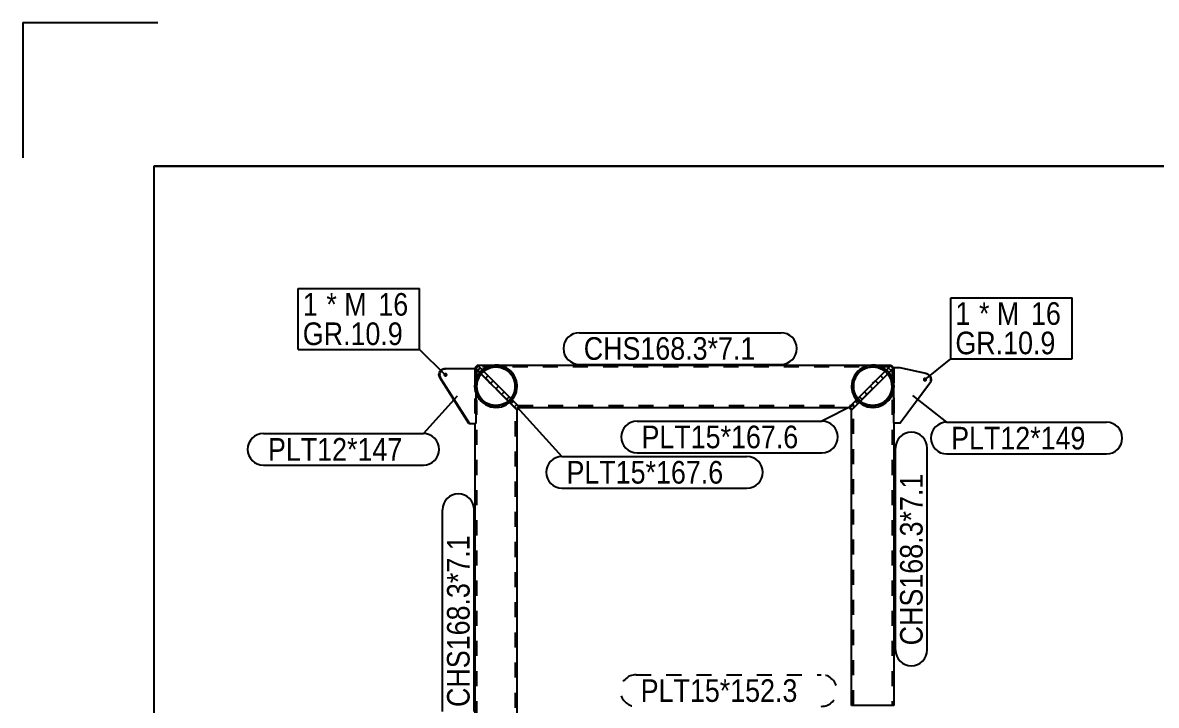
# Model space of a CAD drawing. Header units: millimetres. Extents: x 150000 to 150841, y 150000 to 150594.
# Drawn here: x 150000.5 to 150151, y 150503.1 to 150593.6 of the extents above; entities that cross this region are included whole.
import ezdxf

# ---------------------------------------------------------------- set-up
doc = ezdxf.new("R2010")
doc.units = ezdxf.units.MM
doc.linetypes.add('XKITLINE00', pattern=[0])
doc.linetypes.add('XKITLINE02', pattern=[4, 2, -2])
doc.styles.add('A', font='arial.ttf')
doc.styles.add('ARIAL', font='arial.ttf')

msp = doc.modelspace()

# ---------------------------------------------------------------- linework, layer by layer
at = {"color": 7, "linetype": 'XKITLINE00'}
for p, q in [((150000.5, 150593.64), (150000.5, 150575.71)), ((150000.5, 150593.64), (150018.45, 150593.64)), ((150822.96, 150574.58), (150017.92, 150574.58)), ((150017.92, 150574.58), (150017.92, 150019.64)), ((150017.94, 150019.67), (150017.94, 150574.61)), ((150017.94, 150574.61), (150822.94, 150574.61)), ((150037.08, 150558.37), (150053.18, 150558.37)), ((150037.08, 150550.27), (150037.08, 150558.37)), ((150053.18, 150550.27), (150053.18, 150558.37)), ((150123.7, 150557.15), (150139.8, 150557.15)), ((150123.7, 150549.05), (150123.7, 150557.15)), ((150139.8, 150549.05), (150139.8, 150557.15)), ((150074.37, 150552.51), (150101.15, 150552.51)), ((150037.08, 150550.27), (150053.18, 150550.27)), ((150056.58, 150546.92), (150053.18, 150550.27)), ((150074.37, 150548.31), (150101.15, 150548.31)), ((150120.27, 150546.29), (150123.7, 150549.05)), ((150123.7, 150549.05), (150139.8, 150549.05)), ((150058.19, 150544.11), (150053.68, 150539.13)), ((150118.59, 150544.19), (150123.13, 150540.62)), ((150066.09, 150542.68), (150072.08, 150536.09)), ((150110.84, 150542.92), (150106.59, 150540.78)), ((150082.04, 150540.78), (150106.59, 150540.78)), ((150123.13, 150540.62), (150144.35, 150540.62)), ((150032.46, 150539.13), (150053.68, 150539.13)), ((150116.35, 150510.43), (150116.35, 150537.21)), ((150120.55, 150510.43), (150120.55, 150537.21)), ((150072.08, 150536.09), (150096.63, 150536.09)), ((150082.04, 150536.58), (150106.59, 150536.58)), ((150123.13, 150536.42), (150144.35, 150536.42)), ((150032.46, 150534.93), (150053.68, 150534.93)), ((150072.08, 150531.89), (150096.63, 150531.89)), ((150056.22, 150502.25), (150056.22, 150529.02)), ((150060.42, 150502.25), (150060.42, 150529.02))]:
    msp.add_line(p, q, dxfattribs=at)
at = {"color": 2, "linetype": 'XKITLINE00'}
for p, q in [((150056.36, 150547.71), (150056.51, 150547.72)), ((150056.6, 150547.72), (150056.45, 150547.71)), ((150056.51, 150547.72), (150060.54, 150547.78)), ((150056.51, 150547.72), (150056.6, 150547.72)), ((150060.63, 150547.78), (150056.6, 150547.72)), ((150060.87, 150548.21), (150060.52, 150547.85)), ((150060.52, 150547.85), (150060.52, 150547.78)), ((150060.52, 150547.85), (150060.55, 150547.82)), ((150060.54, 150547.78), (150060.63, 150547.78)), ((150060.55, 150547.82), (150060.59, 150547.78)), ((150060.63, 150547.78), (150060.96, 150548.11)), ((150060.63, 150547.78), (150060.63, 150546.17)), ((150060.63, 150547.74), (150060.72, 150547.65)), ((150060.87, 150548.21), (150115.77, 150548.21)), ((150060.87, 150548.21), (150061.54, 150547.54)), ((150060.87, 150548.21), (150060.96, 150548.11)), ((150061.24, 150547.83), (150060.89, 150547.48)), ((150060.96, 150548.11), (150061.54, 150547.54)), ((150115.67, 150548.11), (150115.1, 150547.54)), ((150115.67, 150548.11), (150115.1, 150547.54)), ((150115.39, 150547.83), (150115.75, 150547.48)), ((150115.77, 150548.21), (150115.67, 150548.11)), ((150115.67, 150548.11), (150115.77, 150548.21)), ((150115.67, 150548.11), (150116.03, 150547.76)), ((150115.77, 150548.21), (150116.12, 150547.85)), ((150116.01, 150547.75), (150115.86, 150547.59)), ((150116.07, 150547.8), (150116.01, 150547.75)), ((150116.1, 150547.83), (150116.07, 150547.8)), ((150116.1, 150547.85), (150116.1, 150545.58)), ((150116.96, 150547.85), (150116.1, 150547.85)), ((150120.39, 150547.08), (150116.93, 150547.85)), ((150120.42, 150547.08), (150116.96, 150547.85)), ((150055.75, 150546.92), (150055.77, 150547.07)), ((150055.77, 150546.76), (150055.75, 150546.92)), ((150055.77, 150547.07), (150055.81, 150547.22)), ((150055.81, 150546.61), (150055.77, 150546.76)), ((150055.81, 150547.22), (150055.88, 150547.36)), ((150055.89, 150546.48), (150055.81, 150546.61)), ((150055.81, 150546.61), (150055.9, 150546.61)), ((150055.85, 150547.07), (150055.83, 150546.92)), ((150055.83, 150546.92), (150055.85, 150546.76)), ((150055.89, 150547.22), (150055.85, 150547.07)), ((150055.85, 150546.76), (150055.9, 150546.61)), ((150055.88, 150547.36), (150055.97, 150547.48)), ((150055.96, 150547.36), (150055.89, 150547.22)), ((150059.73, 150540.45), (150055.89, 150546.48)), ((150055.89, 150546.48), (150055.97, 150546.48)), ((150055.9, 150546.61), (150055.97, 150546.48)), ((150056.05, 150547.48), (150055.96, 150547.36)), ((150055.97, 150547.48), (150056.09, 150547.58)), ((150055.97, 150546.48), (150059.81, 150540.45)), ((150056.17, 150547.58), (150056.05, 150547.48)), ((150056.09, 150547.58), (150056.22, 150547.66)), ((150056.3, 150547.66), (150056.17, 150547.58)), ((150056.22, 150547.66), (150056.36, 150547.71)), ((150056.45, 150547.71), (150056.3, 150547.66)), ((150056.36, 150547.71), (150056.45, 150547.71)), ((150060.72, 150547.65), (150060.88, 150547.49)), ((150060.89, 150547.48), (150060.88, 150547.49)), ((150060.89, 150547.48), (150061.08, 150547.29)), ((150061.08, 150547.29), (150061.18, 150547.19)), ((150061.35, 150547.02), (150061.59, 150546.78)), ((150061.59, 150547.28), (150061.44, 150547.14)), ((150061.59, 150546.78), (150061.85, 150546.52)), ((150063.67, 150545.4), (150061.7, 150547.37)), ((150061.7, 150547.37), (150065.29, 150543.79)), ((150061.85, 150546.52), (150061.89, 150546.48)), ((150061.89, 150546.48), (150062.22, 150546.15)), ((150061.92, 150546.45), (150062.27, 150546.81)), ((150111.35, 150543.79), (150114.93, 150547.37)), ((150114.93, 150547.37), (150111.35, 150543.79)), ((150114.69, 150546.42), (150114.34, 150546.07)), ((150114.37, 150546.81), (150114.72, 150546.45)), ((150114.97, 150546.7), (150114.69, 150546.42)), ((150115.27, 150547), (150114.97, 150546.7)), ((150115.05, 150547.28), (150115.2, 150547.14)), ((150115.29, 150547.02), (150115.27, 150547)), ((150115.49, 150547.22), (150115.46, 150547.19)), ((150115.73, 150547.46), (150115.49, 150547.22)), ((150115.75, 150547.48), (150115.73, 150547.46)), ((150115.86, 150547.59), (150115.75, 150547.48)), ((150120.53, 150547.04), (150120.39, 150547.08)), ((150120.39, 150547.08), (150120.42, 150547.08)), ((150120.42, 150547.08), (150120.56, 150547.04)), ((150120.53, 150547.04), (150120.56, 150547.04)), ((150120.67, 150546.98), (150120.53, 150547.04)), ((150120.56, 150547.04), (150120.7, 150546.98)), ((150120.79, 150546.89), (150120.67, 150546.98)), ((150120.7, 150546.98), (150120.82, 150546.89)), ((150120.89, 150546.78), (150120.79, 150546.89)), ((150120.82, 150546.89), (150120.92, 150546.78)), ((150120.97, 150546.65), (150120.89, 150546.78)), ((150120.92, 150546.78), (150121, 150546.65)), ((150121.03, 150546.51), (150120.97, 150546.65)), ((150121, 150546.65), (150121.05, 150546.51)), ((150121.05, 150546.36), (150121.03, 150546.51)), ((150121.05, 150546.51), (150121.08, 150546.36)), ((150121.05, 150546.21), (150121.05, 150546.36)), ((150121.08, 150546.36), (150121.08, 150546.21)), ((150062.22, 150546.15), (150062.56, 150545.81)), ((150062.56, 150545.81), (150062.92, 150545.45)), ((150062.59, 150545.78), (150062.95, 150546.13)), ((150062.92, 150545.45), (150063.28, 150545.09)), ((150063.28, 150545.09), (150063.64, 150544.73)), ((150063.32, 150545.05), (150063.67, 150545.4)), ((150063.64, 150544.73), (150064.01, 150544.36)), ((150065.29, 150543.79), (150063.67, 150545.4)), ((150113.28, 150545.01), (150112.92, 150544.65)), ((150112.97, 150545.4), (150113.32, 150545.05)), ((150113.64, 150545.37), (150113.28, 150545.01)), ((150114.01, 150545.74), (150113.64, 150545.37)), ((150113.69, 150546.13), (150114.04, 150545.78)), ((150114.34, 150546.07), (150114.01, 150545.74)), ((150116.1, 150545.22), (150116.1, 150540.52)), ((150116.93, 150540.52), (150120.89, 150545.8)), ((150120.92, 150545.8), (150116.96, 150540.52)), ((150120.89, 150545.8), (150120.97, 150545.92)), ((150120.89, 150545.8), (150120.92, 150545.8)), ((150121, 150545.92), (150120.92, 150545.8)), ((150120.97, 150545.92), (150121.02, 150546.06)), ((150120.97, 150545.92), (150121, 150545.92)), ((150121.05, 150546.06), (150121, 150545.92)), ((150121.02, 150546.06), (150121.05, 150546.21)), ((150121.08, 150546.21), (150121.05, 150546.06)), ((150060.63, 150544.63), (150060.63, 150540.45)), ((150064.01, 150544.36), (150064.34, 150544.03)), ((150064.04, 150544.32), (150064.4, 150544.68)), ((150064.34, 150544.03), (150064.69, 150543.68)), ((150064.69, 150543.68), (150064.93, 150543.43)), ((150064.72, 150543.65), (150065.07, 150544)), ((150065.1, 150543.27), (150065.25, 150543.12)), ((150065.3, 150543.07), (150065.66, 150543.42)), ((150065.46, 150543.62), (150066.38, 150542.69)), ((150065.46, 150543.62), (150066.48, 150542.6)), ((150111.18, 150543.62), (150110.16, 150542.6)), ((150111.18, 150543.62), (150110.26, 150542.69)), ((150110.98, 150543.42), (150111.34, 150543.07)), ((150111.54, 150543.27), (150111.34, 150543.07)), ((150111.56, 150544), (150111.92, 150543.65)), ((150111.89, 150543.62), (150111.7, 150543.43)), ((150112.21, 150543.94), (150111.89, 150543.62)), ((150112.56, 150544.29), (150112.21, 150543.94)), ((150112.24, 150544.68), (150112.59, 150544.32)), ((150112.92, 150544.65), (150112.56, 150544.29)), ((150065.25, 150543.12), (150065.27, 150543.09)), ((150065.27, 150543.09), (150065.48, 150542.88)), ((150065.48, 150542.88), (150065.73, 150542.64)), ((150065.75, 150542.62), (150065.73, 150542.64)), ((150066.1, 150542.97), (150065.75, 150542.62)), ((150065.75, 150542.62), (150065.86, 150542.51)), ((150065.86, 150542.51), (150066.01, 150542.35)), ((150066.03, 150542.34), (150066.01, 150542.35)), ((150066.38, 150542.69), (150066.03, 150542.34)), ((150066.03, 150542.34), (150066.06, 150542.3)), ((150066.06, 150542.3), (150066.12, 150542.24)), ((150066.12, 150542.24), (150066.48, 150542.6)), ((150066.12, 150466.75), (150066.12, 150542.24)), ((150066.48, 150542.6), (150066.38, 150542.69)), ((150066.48, 150542.6), (150110.16, 150542.6)), ((150110.16, 150542.6), (150110.26, 150542.69)), ((150110.16, 150542.6), (150110.52, 150542.24)), ((150110.26, 150542.69), (150110.61, 150542.34)), ((150110.51, 150503.07), (150110.51, 150542.24)), ((150110.55, 150542.28), (150110.52, 150542.24)), ((150110.54, 150542.97), (150110.89, 150542.62)), ((150110.61, 150542.34), (150110.55, 150542.28)), ((150110.72, 150542.45), (150110.61, 150542.34)), ((150110.61, 150542.34), (150110.61, 150542.34)), ((150110.88, 150542.61), (150110.72, 150542.45)), ((150110.89, 150542.62), (150110.88, 150542.61)), ((150111.07, 150542.8), (150110.89, 150542.62)), ((150111.31, 150543.04), (150111.07, 150542.8)), ((150111.34, 150543.07), (150111.31, 150543.04)), ((150059.73, 150540.45), (150060.63, 150540.45)), ((150060.52, 150540.45), (150060.52, 150466.75)), ((150116.96, 150540.52), (150116.1, 150540.52)), ((150116.12, 150540.52), (150116.12, 150503.07)), ((150116.12, 150503.07), (150110.51, 150503.07))]:
    msp.add_line(p, q, dxfattribs=at)
at = {"color": 7, "linetype": 'XKITLINE02'}
for p, q in [((150060.52, 150547.85), (150065.36, 150543.01)), ((150060.52, 150547.78), (150060.52, 150540.45)), ((150060.54, 150547.78), (150060.54, 150540.45)), ((150060.59, 150547.78), (150060.55, 150547.82)), ((150060.55, 150547.82), (150060.63, 150547.74)), ((150060.59, 150547.78), (150060.72, 150547.65)), ((150060.61, 150547.76), (150060.59, 150547.78)), ((150060.96, 150548.11), (150060.61, 150547.76)), ((150060.61, 150547.76), (150060.63, 150547.78)), ((150060.61, 150547.76), (150060.63, 150547.74)), ((150061.34, 150547.03), (150060.63, 150547.74)), ((150060.87, 150548.21), (150060.96, 150548.11)), ((150060.96, 150548.11), (150060.87, 150548.21)), ((150060.89, 150547.48), (150061.24, 150547.83)), ((150060.96, 150548.11), (150065.66, 150543.42)), ((150061.69, 150547.39), (150060.96, 150548.11)), ((150115.53, 150547.97), (150061.11, 150547.97)), ((150061.11, 150547.97), (150066.15, 150542.92)), ((150061.92, 150547.83), (150061.55, 150547.55)), ((150062.59, 150548.11), (150061.92, 150547.83)), ((150062.04, 150547.63), (150062.65, 150547.88)), ((150063.32, 150548.21), (150062.59, 150548.11)), ((150062.65, 150547.88), (150063.32, 150547.97)), ((150064.05, 150548.11), (150063.32, 150548.21)), ((150063.32, 150547.97), (150063.98, 150547.88)), ((150063.98, 150547.88), (150064.6, 150547.63)), ((150064.72, 150547.83), (150064.05, 150548.11)), ((150065.29, 150547.4), (150064.72, 150547.83)), ((150116.05, 150547.78), (150110.93, 150542.66)), ((150115.67, 150548.11), (150110.98, 150543.42)), ((150115.44, 150547.88), (150110.98, 150543.42)), ((150111.92, 150547.83), (150111.34, 150547.39)), ((150116.03, 150547.76), (150111.34, 150543.07)), ((150111.56, 150544), (150115.77, 150548.21)), ((150112.59, 150548.11), (150111.92, 150547.83)), ((150112.03, 150547.63), (150112.65, 150547.88)), ((150113.32, 150548.21), (150112.59, 150548.11)), ((150112.65, 150547.88), (150113.32, 150547.97)), ((150114.04, 150548.11), (150113.32, 150548.21)), ((150113.32, 150547.97), (150113.98, 150547.88)), ((150113.69, 150546.13), (150115.53, 150547.97)), ((150113.98, 150547.88), (150114.6, 150547.63)), ((150114.04, 150548.11), (150114.72, 150547.83)), ((150114.72, 150547.83), (150115.3, 150547.39)), ((150115.39, 150547.83), (150115.75, 150547.48)), ((150115.53, 150547.97), (150115.44, 150547.88)), ((150115.77, 150548.21), (150115.67, 150548.11)), ((150115.67, 150548.11), (150116.03, 150547.76)), ((150116.01, 150547.75), (150115.86, 150547.59)), ((150116.07, 150547.8), (150116.01, 150547.75)), ((150116.03, 150547.76), (150116.12, 150547.85)), ((150116.12, 150547.85), (150116.05, 150547.78)), ((150116.12, 150547.85), (150116.07, 150547.8)), ((150116.12, 150547.85), (150116.1, 150547.83)), ((150116.12, 150547.85), (150116.12, 150540.52)), ((150116.13, 150540.52), (150116.13, 150547.85)), ((150060.89, 150546.81), (150060.61, 150546.13)), ((150060.72, 150547.65), (150060.88, 150547.49)), ((150060.75, 150547.62), (150060.75, 150466.75)), ((150061.59, 150546.78), (150060.75, 150547.62)), ((150060.75, 150547.62), (150060.86, 150547.51)), ((150060.84, 150546.07), (150061.1, 150546.69)), ((150060.88, 150547.49), (150061.08, 150547.29)), ((150061.34, 150547.39), (150060.89, 150546.81)), ((150061.08, 150547.29), (150061.35, 150547.02)), ((150061.1, 150546.69), (150061.5, 150547.22)), ((150061.17, 150547.17), (150061.34, 150547.01)), ((150061.18, 150547.19), (150061.28, 150547.09)), ((150061.32, 150547.02), (150061.44, 150547.14)), ((150061.34, 150547.39), (150061.55, 150547.55)), ((150061.34, 150547.03), (150061.69, 150547.39)), ((150061.44, 150547.14), (150061.34, 150547.03)), ((150061.34, 150547.03), (150066.03, 150542.34)), ((150061.45, 150546.92), (150065.25, 150543.12)), ((150061.72, 150547.38), (150061.5, 150547.22)), ((150061.54, 150547.54), (150061.7, 150547.37)), ((150061.54, 150547.54), (150061.7, 150547.37)), ((150061.55, 150547.55), (150061.72, 150547.38)), ((150061.59, 150547.28), (150061.7, 150547.4)), ((150061.69, 150547.39), (150061.59, 150547.28)), ((150061.59, 150546.78), (150061.89, 150546.48)), ((150061.69, 150547.39), (150061.7, 150547.37)), ((150066.38, 150542.69), (150061.69, 150547.39)), ((150061.74, 150547.4), (150061.72, 150547.38)), ((150061.74, 150547.4), (150062.04, 150547.63)), ((150061.89, 150546.48), (150062.22, 150546.15)), ((150061.92, 150546.45), (150062.27, 150546.81)), ((150064.6, 150547.63), (150065.13, 150547.22)), ((150065.13, 150547.22), (150065.54, 150546.69)), ((150065.3, 150547.39), (150065.29, 150547.4)), ((150065.75, 150546.81), (150065.3, 150547.39)), ((150065.54, 150546.69), (150065.8, 150546.07)), ((150066.03, 150546.13), (150065.75, 150546.81)), ((150110.89, 150546.81), (150110.61, 150546.13)), ((150110.84, 150546.07), (150111.09, 150546.69)), ((150115.89, 150547.62), (150110.86, 150542.59)), ((150111.34, 150547.39), (150110.89, 150546.81)), ((150111.09, 150546.69), (150111.5, 150547.22)), ((150111.5, 150547.22), (150112.03, 150547.63)), ((150114.69, 150546.42), (150114.34, 150546.07)), ((150114.37, 150546.81), (150114.72, 150546.45)), ((150114.6, 150547.63), (150115.13, 150547.22)), ((150114.97, 150546.7), (150114.69, 150546.42)), ((150115.09, 150547.55), (150114.92, 150547.38)), ((150114.95, 150547.39), (150114.93, 150547.37)), ((150114.95, 150547.39), (150114.93, 150547.37)), ((150114.94, 150547.4), (150115.05, 150547.28)), ((150115.1, 150547.54), (150114.95, 150547.39)), ((150115.1, 150547.54), (150114.95, 150547.39)), ((150114.95, 150547.39), (150115.3, 150547.03)), ((150114.95, 150547.39), (150115.05, 150547.28)), ((150115.27, 150547), (150114.97, 150546.7)), ((150115.13, 150547.22), (150115.3, 150547.01)), ((150115.2, 150547.14), (150115.3, 150547.03)), ((150115.2, 150547.14), (150115.31, 150547.02)), ((150115.49, 150547.22), (150115.27, 150547)), ((150115.29, 150547.02), (150115.3, 150547.03)), ((150115.47, 150547.17), (150115.3, 150547.39)), ((150115.46, 150547.19), (150115.3, 150547.03)), ((150115.3, 150547.01), (150115.47, 150547.17)), ((150115.31, 150547.02), (150115.3, 150547.01)), ((150115.54, 150546.69), (150115.3, 150547.01)), ((150115.47, 150547.17), (150115.75, 150546.81)), ((150115.73, 150547.46), (150115.49, 150547.22)), ((150115.54, 150546.69), (150115.8, 150546.07)), ((150115.78, 150547.51), (150115.73, 150547.46)), ((150115.75, 150547.48), (150115.73, 150547.46)), ((150115.86, 150547.59), (150115.75, 150547.48)), ((150115.75, 150546.81), (150116.03, 150546.13)), ((150115.89, 150547.62), (150115.89, 150503.07)), ((150060.51, 150545.4), (150060.61, 150546.13)), ((150060.61, 150544.68), (150060.51, 150545.4)), ((150060.63, 150546.17), (150060.63, 150544.63)), ((150060.64, 150544.61), (150060.64, 150546.2)), ((150060.75, 150545.4), (150060.84, 150546.07)), ((150060.84, 150544.74), (150060.75, 150545.4)), ((150061.1, 150544.12), (150060.84, 150544.74)), ((150062.22, 150546.15), (150062.56, 150545.81)), ((150062.56, 150545.81), (150062.92, 150545.45)), ((150062.59, 150545.78), (150062.95, 150546.13)), ((150062.92, 150545.45), (150063.28, 150545.09)), ((150063.28, 150545.09), (150063.64, 150544.73)), ((150063.32, 150545.05), (150063.67, 150545.4)), ((150063.64, 150544.73), (150064.01, 150544.36)), ((150065.8, 150544.74), (150065.54, 150544.12)), ((150065.8, 150546.07), (150065.89, 150545.4)), ((150065.89, 150545.4), (150065.8, 150544.74)), ((150066.12, 150545.4), (150066.03, 150546.13)), ((150066.03, 150544.68), (150066.12, 150545.4)), ((150110.49, 150542.92), (150113.63, 150546.07)), ((150110.61, 150546.13), (150110.51, 150545.4)), ((150110.51, 150545.4), (150110.61, 150544.68)), ((150110.75, 150545.4), (150110.84, 150546.07)), ((150110.84, 150544.74), (150110.75, 150545.4)), ((150111.09, 150544.12), (150110.84, 150544.74)), ((150113.28, 150545.01), (150112.92, 150544.65)), ((150112.97, 150545.4), (150113.32, 150545.05)), ((150113.64, 150545.37), (150113.28, 150545.01)), ((150114.01, 150545.74), (150113.64, 150545.37)), ((150113.69, 150546.13), (150114.04, 150545.78)), ((150114.34, 150546.07), (150114.01, 150545.74)), ((150115.8, 150544.74), (150115.54, 150544.12)), ((150115.8, 150546.07), (150115.89, 150545.4)), ((150115.89, 150545.4), (150115.8, 150544.74)), ((150116.03, 150546.13), (150116.12, 150545.4)), ((150116.12, 150545.4), (150116.03, 150544.68)), ((150116.09, 150545.14), (150116.09, 150545.67)), ((150116.1, 150545.58), (150116.1, 150545.22)), ((150060.61, 150544.68), (150060.89, 150544)), ((150060.89, 150544), (150061.34, 150543.42)), ((150061.5, 150543.59), (150061.1, 150544.12)), ((150061.34, 150543.42), (150061.92, 150542.97)), ((150062.04, 150543.18), (150061.5, 150543.59)), ((150064.01, 150544.36), (150064.34, 150544.03)), ((150064.04, 150544.32), (150064.4, 150544.68)), ((150064.34, 150544.03), (150064.69, 150543.68)), ((150065.13, 150543.59), (150064.6, 150543.18)), ((150064.69, 150543.68), (150065.1, 150543.27)), ((150064.72, 150543.65), (150065.07, 150544)), ((150064.72, 150542.97), (150065.3, 150543.42)), ((150064.92, 150543.42), (150065.09, 150543.26)), ((150064.93, 150543.43), (150065.27, 150543.09)), ((150065.13, 150543.59), (150065.3, 150543.8)), ((150065.29, 150543.79), (150065.46, 150543.62)), ((150065.29, 150543.79), (150066.24, 150542.84)), ((150065.29, 150543.79), (150065.46, 150543.62)), ((150065.54, 150544.12), (150065.3, 150543.8)), ((150065.47, 150543.63), (150065.3, 150543.8)), ((150065.3, 150543.42), (150065.47, 150543.63)), ((150065.3, 150543.07), (150065.66, 150543.42)), ((150065.75, 150544), (150065.47, 150543.63)), ((150065.66, 150543.42), (150066.1, 150542.97)), ((150065.75, 150544), (150066.03, 150544.68)), ((150110.98, 150543.42), (150110.16, 150542.6)), ((150110.26, 150542.69), (150110.98, 150543.42)), ((150111.15, 150543.59), (150110.4, 150542.84)), ((150110.61, 150544.68), (150110.89, 150544)), ((150110.89, 150544), (150111.34, 150543.42)), ((150110.98, 150543.42), (150111.34, 150543.07)), ((150111.5, 150543.59), (150111.09, 150544.12)), ((150111.34, 150543.8), (150111.17, 150543.64)), ((150111.35, 150543.79), (150111.18, 150543.62)), ((150111.35, 150543.79), (150111.18, 150543.62)), ((150111.7, 150543.43), (150111.31, 150543.04)), ((150111.34, 150543.42), (150111.92, 150542.97)), ((150111.71, 150543.42), (150111.5, 150543.59)), ((150111.89, 150543.62), (150111.54, 150543.27)), ((150111.55, 150543.25), (150111.71, 150543.42)), ((150111.56, 150544), (150111.92, 150543.65)), ((150111.84, 150543.33), (150111.71, 150543.42)), ((150112.03, 150543.18), (150111.84, 150543.33)), ((150112.21, 150543.94), (150111.89, 150543.62)), ((150112.56, 150544.29), (150112.21, 150543.94)), ((150112.24, 150544.68), (150112.59, 150544.32)), ((150112.92, 150544.65), (150112.56, 150544.29)), ((150115.13, 150543.59), (150114.6, 150543.18)), ((150114.72, 150542.97), (150115.3, 150543.42)), ((150115.54, 150544.12), (150115.13, 150543.59)), ((150115.75, 150544), (150115.3, 150543.42)), ((150116.03, 150544.68), (150115.75, 150544)), ((150061.92, 150542.97), (150062.59, 150542.69)), ((150062.65, 150542.92), (150062.04, 150543.18)), ((150062.59, 150542.69), (150063.32, 150542.6)), ((150063.32, 150542.84), (150062.65, 150542.92)), ((150063.97, 150542.92), (150063.32, 150542.84)), ((150063.32, 150542.6), (150064.05, 150542.69)), ((150063.98, 150542.92), (150063.97, 150542.92)), ((150064.6, 150543.18), (150063.98, 150542.92)), ((150064.05, 150542.69), (150064.72, 150542.97)), ((150065.25, 150543.12), (150066.05, 150542.32)), ((150065.27, 150543.09), (150065.48, 150542.88)), ((150065.71, 150542.66), (150065.48, 150542.88)), ((150065.89, 150542.48), (150065.51, 150542.86)), ((150065.71, 150542.66), (150065.89, 150542.48)), ((150065.73, 150542.64), (150065.71, 150542.66)), ((150065.73, 150542.64), (150065.86, 150542.51)), ((150065.75, 150542.62), (150066.1, 150542.97)), ((150065.86, 150542.51), (150066.01, 150542.36)), ((150065.89, 150466.75), (150065.89, 150542.48)), ((150066.01, 150542.35), (150066.01, 150542.36)), ((150066.01, 150542.35), (150066.06, 150542.3)), ((150066.38, 150542.69), (150066.03, 150542.34)), ((150066.03, 150542.34), (150066.12, 150542.24)), ((150066.12, 150542.24), (150066.05, 150542.32)), ((150066.06, 150542.3), (150066.12, 150542.24)), ((150066.1, 150542.97), (150066.24, 150542.84)), ((150066.15, 150542.92), (150066.48, 150542.6)), ((150066.24, 150542.84), (150110.4, 150542.84)), ((150066.48, 150542.6), (150066.38, 150542.69)), ((150110.16, 150542.6), (150110.26, 150542.69)), ((150110.26, 150542.69), (150110.61, 150542.34)), ((150110.4, 150542.84), (150110.49, 150542.92)), ((150110.86, 150542.59), (150110.51, 150542.24)), ((150110.54, 150542.97), (150110.89, 150542.62)), ((150111.34, 150543.07), (150110.55, 150542.28)), ((150110.61, 150542.34), (150110.55, 150542.28)), ((150110.72, 150542.45), (150110.61, 150542.34)), ((150110.61, 150542.34), (150110.61, 150542.34)), ((150110.88, 150542.61), (150110.72, 150542.45)), ((150110.93, 150542.66), (150110.75, 150542.48)), ((150110.85, 150542.58), (150110.75, 150542.48)), ((150110.75, 150503.07), (150110.75, 150542.48)), ((150110.89, 150542.62), (150110.88, 150542.61)), ((150111.07, 150542.8), (150110.89, 150542.62)), ((150111.31, 150543.04), (150111.07, 150542.8)), ((150111.92, 150542.97), (150112.59, 150542.69)), ((150112.65, 150542.92), (150112.03, 150543.18)), ((150112.59, 150542.69), (150113.32, 150542.6)), ((150113.32, 150542.84), (150112.65, 150542.92)), ((150113.97, 150542.92), (150113.32, 150542.84)), ((150113.32, 150542.6), (150114.04, 150542.69)), ((150113.98, 150542.92), (150113.97, 150542.92)), ((150114.6, 150543.18), (150113.98, 150542.92)), ((150114.04, 150542.69), (150114.72, 150542.97)), ((150081.93, 150507.13), (150106.49, 150507.13))]:
    msp.add_line(p, q, dxfattribs=at)
at = {"color": 3, "linetype": 'XKITLINE00'}
for p, q in [((150056.53, 150546.92), (150056.62, 150546.92)), ((150120.26, 150546.29), (150120.29, 150546.29))]:
    msp.add_line(p, q, dxfattribs=at)
at = {"color": 7, "linetype": 'XKITLINE00'}
for centre, start, end in [((150074.37, 150550.41), 90, 270), ((150101.15, 150550.41), 270, 90), ((150082.04, 150538.68), 90, 270), ((150106.59, 150538.68), 270, 90), ((150123.13, 150538.52), 90, 270), ((150144.35, 150538.52), 270, 90), ((150032.46, 150537.03), 90, 270), ((150053.68, 150537.03), 270, 90), ((150118.45, 150537.21), 0, 180), ((150072.08, 150533.99), 90, 270), ((150096.63, 150533.99), 270, 90), ((150058.32, 150529.02), 0, 180), ((150118.45, 150510.43), 180, 0)]:
    msp.add_arc(centre, 2.1, start, end, dxfattribs=at)
at = {"color": 2, "linetype": 'XKITLINE00'}
for centre, radius, start, end in [((150063.32, 150545.4), 2.81, 15, 195), ((150063.32, 150545.4), 2.57, 345, 165), ((150113.32, 150545.4), 2.81, 15, 195), ((150113.32, 150545.4), 2.57, 345, 165), ((150063.32, 150545.4), 2.81, 195, 15), ((150063.32, 150545.4), 2.57, 165, 345), ((150113.32, 150545.4), 2.81, 195, 15), ((150113.32, 150545.4), 2.57, 165, 345)]:
    msp.add_arc(centre, radius, start, end, dxfattribs=at)
at = {"color": 7, "linetype": 'XKITLINE02'}
for centre, start, end in [((150081.93, 150505.03), 90, 270), ((150106.49, 150505.03), 270, 90)]:
    msp.add_arc(centre, 2.1, start, end, dxfattribs=at)
at = {"color": 3, "linetype": 'Continuous'}
for points in [[(150056.34, 150546.94), (150056.67, 150547.2), (150056.66, 150547.21)], [(150056.34, 150546.94), (150056.66, 150547.21), (150056.64, 150547.21)], [(150056.34, 150546.94), (150056.64, 150547.21), (150056.63, 150547.21)], [(150056.34, 150546.94), (150056.63, 150547.21), (150056.62, 150547.21)], [(150056.34, 150546.94), (150056.62, 150547.21), (150056.6, 150547.21)], [(150056.34, 150546.94), (150056.6, 150547.21), (150056.59, 150547.21)], [(150056.34, 150546.94), (150056.59, 150547.21), (150056.58, 150547.21)], [(150056.34, 150546.94), (150056.58, 150547.21), (150056.56, 150547.2)], [(150056.34, 150546.94), (150056.71, 150547.19), (150056.7, 150547.2)], [(150056.34, 150546.94), (150056.7, 150547.2), (150056.68, 150547.2)], [(150056.34, 150546.94), (150056.68, 150547.2), (150056.67, 150547.2)], [(150056.34, 150546.94), (150056.56, 150547.2), (150056.55, 150547.2)], [(150056.34, 150546.94), (150056.55, 150547.2), (150056.54, 150547.2)], [(150056.34, 150546.94), (150056.54, 150547.2), (150056.52, 150547.19)], [(150056.34, 150546.94), (150056.74, 150547.18), (150056.72, 150547.19)], [(150056.34, 150546.94), (150056.72, 150547.19), (150056.71, 150547.19)], [(150056.34, 150546.94), (150056.52, 150547.19), (150056.51, 150547.19)], [(150056.34, 150546.94), (150056.51, 150547.19), (150056.5, 150547.18)], [(150056.34, 150546.94), (150056.75, 150547.17), (150056.74, 150547.18)], [(150056.34, 150546.94), (150056.5, 150547.18), (150056.49, 150547.17)], [(150056.34, 150546.94), (150056.77, 150547.16), (150056.76, 150547.17)], [(150056.34, 150546.94), (150056.76, 150547.17), (150056.75, 150547.17)], [(150056.34, 150546.94), (150056.49, 150547.17), (150056.47, 150547.17)], [(150056.34, 150546.94), (150056.47, 150547.17), (150056.46, 150547.16)], [(150056.34, 150546.94), (150056.78, 150547.15), (150056.77, 150547.16)], [(150056.34, 150546.94), (150056.46, 150547.16), (150056.45, 150547.15)], [(150056.34, 150546.94), (150056.79, 150547.14), (150056.78, 150547.15)], [(150056.34, 150546.94), (150056.45, 150547.15), (150056.44, 150547.14)], [(150056.34, 150546.94), (150056.8, 150547.13), (150056.79, 150547.14)], [(150056.34, 150546.94), (150056.44, 150547.14), (150056.43, 150547.13)], [(150056.34, 150546.94), (150056.82, 150547.12), (150056.81, 150547.13)], [(150056.34, 150546.94), (150056.81, 150547.13), (150056.8, 150547.13)], [(150056.34, 150546.94), (150056.43, 150547.13), (150056.42, 150547.13)], [(150056.34, 150546.94), (150056.42, 150547.13), (150056.41, 150547.12)], [(150056.34, 150546.94), (150056.83, 150547.1), (150056.82, 150547.12)], [(150056.34, 150546.94), (150056.41, 150547.12), (150056.4, 150547.1)], [(150056.34, 150546.94), (150056.84, 150547.09), (150056.83, 150547.1)], [(150056.34, 150546.94), (150056.4, 150547.1), (150056.39, 150547.09)], [(150056.34, 150546.94), (150056.85, 150547.08), (150056.84, 150547.09)], [(150056.34, 150546.94), (150056.39, 150547.09), (150056.39, 150547.08)], [(150056.34, 150546.94), (150056.86, 150547.07), (150056.85, 150547.08)], [(150056.34, 150546.94), (150056.39, 150547.08), (150056.38, 150547.07)], [(150056.34, 150546.94), (150056.86, 150547.06), (150056.86, 150547.07)], [(150056.34, 150546.94), (150056.38, 150547.07), (150056.37, 150547.06)], [(150056.34, 150546.94), (150056.87, 150547.05), (150056.86, 150547.06)], [(150056.34, 150546.94), (150056.37, 150547.06), (150056.37, 150547.05)], [(150056.34, 150546.94), (150056.87, 150547.03), (150056.87, 150547.05)], [(150056.34, 150546.94), (150056.37, 150547.05), (150056.36, 150547.03)], [(150056.34, 150546.94), (150056.88, 150547.02), (150056.87, 150547.03)], [(150056.34, 150546.94), (150056.36, 150547.03), (150056.36, 150547.02)], [(150056.34, 150546.94), (150056.88, 150547.01), (150056.88, 150547.02)], [(150056.34, 150546.94), (150056.36, 150547.02), (150056.35, 150547.01)], [(150056.34, 150546.94), (150056.89, 150546.99), (150056.88, 150547.01)], [(150056.34, 150546.94), (150056.35, 150547.01), (150056.35, 150546.99)], [(150056.34, 150546.94), (150056.89, 150546.98), (150056.89, 150546.99)], [(150056.34, 150546.94), (150056.35, 150546.99), (150056.35, 150546.98)], [(150056.34, 150546.94), (150056.89, 150546.97), (150056.89, 150546.98)], [(150056.34, 150546.94), (150056.35, 150546.98), (150056.34, 150546.97)], [(150056.34, 150546.94), (150056.89, 150546.95), (150056.89, 150546.97)], [(150056.34, 150546.94), (150056.34, 150546.97), (150056.34, 150546.95)], [(150056.34, 150546.94), (150056.89, 150546.94), (150056.89, 150546.95)], [(150056.34, 150546.94), (150056.34, 150546.92), (150056.34, 150546.91)], [(150056.34, 150546.94), (150056.34, 150546.91), (150056.34, 150546.9)], [(150056.34, 150546.94), (150056.34, 150546.9), (150056.34, 150546.88)], [(150056.34, 150546.94), (150056.34, 150546.88), (150056.35, 150546.87)], [(150056.34, 150546.94), (150056.35, 150546.87), (150056.35, 150546.86)], [(150056.34, 150546.94), (150056.35, 150546.86), (150056.35, 150546.84)], [(150056.34, 150546.94), (150056.35, 150546.84), (150056.36, 150546.83)], [(150056.34, 150546.94), (150056.36, 150546.83), (150056.36, 150546.82)], [(150056.34, 150546.94), (150056.36, 150546.82), (150056.37, 150546.8)], [(150056.34, 150546.94), (150056.37, 150546.8), (150056.37, 150546.79)], [(150056.34, 150546.94), (150056.37, 150546.79), (150056.38, 150546.78)], [(150056.34, 150546.94), (150056.38, 150546.78), (150056.39, 150546.77)], [(150056.34, 150546.94), (150056.39, 150546.77), (150056.39, 150546.76)], [(150056.34, 150546.94), (150056.39, 150546.76), (150056.4, 150546.75)], [(150056.34, 150546.94), (150056.4, 150546.75), (150056.41, 150546.73)], [(150056.34, 150546.94), (150056.41, 150546.73), (150056.42, 150546.72)], [(150056.34, 150546.94), (150056.42, 150546.72), (150056.43, 150546.72)], [(150056.34, 150546.94), (150056.43, 150546.72), (150056.44, 150546.71)], [(150056.34, 150546.94), (150056.44, 150546.71), (150056.45, 150546.7)], [(150056.34, 150546.94), (150056.45, 150546.7), (150056.46, 150546.69)], [(150056.34, 150546.94), (150056.46, 150546.69), (150056.47, 150546.68)], [(150056.34, 150546.94), (150056.47, 150546.68), (150056.49, 150546.68)], [(150056.34, 150546.94), (150056.49, 150546.68), (150056.5, 150546.67)], [(150056.34, 150546.94), (150056.5, 150546.67), (150056.51, 150546.66)], [(150056.34, 150546.94), (150056.51, 150546.66), (150056.52, 150546.66)], [(150056.34, 150546.94), (150056.52, 150546.66), (150056.54, 150546.65)], [(150056.34, 150546.94), (150056.54, 150546.65), (150056.55, 150546.65)], [(150056.34, 150546.94), (150056.55, 150546.65), (150056.56, 150546.65)], [(150056.34, 150546.94), (150056.56, 150546.65), (150056.58, 150546.64)], [(150056.34, 150546.94), (150056.58, 150546.64), (150056.59, 150546.64)], [(150056.34, 150546.94), (150056.59, 150546.64), (150056.6, 150546.64)], [(150056.34, 150546.94), (150056.6, 150546.64), (150056.62, 150546.64)], [(150056.34, 150546.94), (150056.62, 150546.64), (150056.63, 150546.64)], [(150056.34, 150546.94), (150056.63, 150546.64), (150056.64, 150546.64)], [(150056.34, 150546.94), (150056.64, 150546.64), (150056.66, 150546.64)], [(150056.34, 150546.94), (150056.66, 150546.64), (150056.67, 150546.65)], [(150056.34, 150546.94), (150056.67, 150546.65), (150056.68, 150546.65)], [(150056.34, 150546.94), (150056.68, 150546.65), (150056.7, 150546.65)], [(150056.34, 150546.94), (150056.7, 150546.65), (150056.71, 150546.66)], [(150056.34, 150546.94), (150056.71, 150546.66), (150056.72, 150546.66)], [(150056.34, 150546.94), (150056.72, 150546.66), (150056.74, 150546.67)], [(150056.34, 150546.94), (150056.74, 150546.67), (150056.75, 150546.68)], [(150056.34, 150546.94), (150056.75, 150546.68), (150056.76, 150546.68)], [(150056.34, 150546.94), (150056.76, 150546.68), (150056.77, 150546.69)], [(150056.34, 150546.94), (150056.77, 150546.69), (150056.78, 150546.7)], [(150056.34, 150546.94), (150056.78, 150546.7), (150056.79, 150546.71)], [(150056.34, 150546.94), (150056.79, 150546.71), (150056.8, 150546.72)], [(150056.34, 150546.94), (150056.8, 150546.72), (150056.81, 150546.72)], [(150056.34, 150546.94), (150056.81, 150546.72), (150056.82, 150546.73)], [(150056.34, 150546.94), (150056.82, 150546.73), (150056.83, 150546.75)], [(150056.34, 150546.94), (150056.83, 150546.75), (150056.84, 150546.76)], [(150056.34, 150546.94), (150056.84, 150546.76), (150056.85, 150546.77)], [(150056.34, 150546.94), (150056.85, 150546.77), (150056.86, 150546.78)], [(150056.34, 150546.94), (150056.86, 150546.78), (150056.86, 150546.79)], [(150056.34, 150546.94), (150056.86, 150546.79), (150056.87, 150546.8)], [(150056.34, 150546.94), (150056.87, 150546.8), (150056.87, 150546.82)], [(150056.34, 150546.94), (150056.87, 150546.82), (150056.88, 150546.83)], [(150056.34, 150546.94), (150056.88, 150546.83), (150056.88, 150546.84)], [(150056.34, 150546.94), (150056.88, 150546.84), (150056.89, 150546.86)], [(150056.34, 150546.94), (150056.89, 150546.86), (150056.89, 150546.87)], [(150056.34, 150546.94), (150056.89, 150546.87), (150056.89, 150546.88)], [(150056.34, 150546.94), (150056.89, 150546.88), (150056.89, 150546.9)], [(150056.34, 150546.94), (150056.89, 150546.9), (150056.89, 150546.91)], [(150056.34, 150546.94), (150056.89, 150546.91), (150056.89, 150546.92)], [(150056.34, 150546.94), (150056.89, 150546.92), (150056.89, 150546.94)], [(150120.54, 150546.28), (150119.99, 150546.36), (150119.98, 150546.35)], [(150120.54, 150546.28), (150119.98, 150546.35), (150119.98, 150546.33)], [(150120.54, 150546.28), (150119.98, 150546.33), (150119.98, 150546.32)], [(150120.54, 150546.28), (150119.98, 150546.32), (150119.98, 150546.3)], [(150120.54, 150546.28), (150119.98, 150546.3), (150119.98, 150546.29)], [(150120.54, 150546.28), (150119.98, 150546.29), (150119.98, 150546.28)], [(150120.54, 150546.28), (150119.98, 150546.28), (150119.98, 150546.26)], [(150120.54, 150546.28), (150119.98, 150546.26), (150119.98, 150546.25)], [(150120.54, 150546.28), (150119.98, 150546.25), (150119.98, 150546.23)], [(150120.54, 150546.28), (150119.98, 150546.23), (150119.99, 150546.22)], [(150120.54, 150546.28), (150120, 150546.4), (150119.99, 150546.39)], [(150120.54, 150546.28), (150119.99, 150546.39), (150119.99, 150546.37)], [(150120.54, 150546.28), (150119.99, 150546.37), (150119.99, 150546.36)], [(150120.54, 150546.28), (150119.99, 150546.22), (150119.99, 150546.21)], [(150120.54, 150546.28), (150119.99, 150546.21), (150119.99, 150546.19)], [(150120.54, 150546.28), (150119.99, 150546.19), (150120, 150546.18)], [(150120.54, 150546.28), (150120.01, 150546.42), (150120, 150546.41)], [(150120.54, 150546.28), (150120, 150546.41), (150120, 150546.4)], [(150120.54, 150546.28), (150120, 150546.18), (150120, 150546.17)], [(150120.54, 150546.28), (150120, 150546.17), (150120.01, 150546.16)], [(150120.54, 150546.28), (150120.02, 150546.44), (150120.01, 150546.42)], [(150120.54, 150546.28), (150120.01, 150546.16), (150120.02, 150546.14)], [(150120.54, 150546.28), (150120.03, 150546.46), (150120.02, 150546.45)], [(150120.54, 150546.28), (150120.02, 150546.45), (150120.02, 150546.44)], [(150120.54, 150546.28), (150120.02, 150546.14), (150120.02, 150546.13)], [(150120.54, 150546.28), (150120.02, 150546.13), (150120.03, 150546.12)], [(150120.54, 150546.28), (150120.04, 150546.47), (150120.03, 150546.46)], [(150120.54, 150546.28), (150120.03, 150546.12), (150120.04, 150546.11)], [(150120.54, 150546.28), (150120.05, 150546.48), (150120.04, 150546.47)], [(150120.54, 150546.28), (150120.04, 150546.11), (150120.05, 150546.1)], [(150120.54, 150546.28), (150120.06, 150546.49), (150120.05, 150546.48)], [(150120.54, 150546.28), (150120.05, 150546.1), (150120.06, 150546.09)], [(150120.54, 150546.28), (150120.07, 150546.5), (150120.06, 150546.49)], [(150120.54, 150546.28), (150120.06, 150546.09), (150120.07, 150546.08)], [(150120.54, 150546.28), (150120.08, 150546.51), (150120.07, 150546.5)], [(150120.54, 150546.28), (150120.07, 150546.08), (150120.08, 150546.07)], [(150120.54, 150546.28), (150120.09, 150546.52), (150120.08, 150546.51)], [(150120.54, 150546.28), (150120.08, 150546.07), (150120.09, 150546.06)], [(150120.54, 150546.28), (150120.1, 150546.53), (150120.09, 150546.52)], [(150120.54, 150546.28), (150120.09, 150546.06), (150120.1, 150546.05)], [(150120.54, 150546.28), (150120.11, 150546.53), (150120.1, 150546.53)], [(150120.54, 150546.28), (150120.1, 150546.05), (150120.11, 150546.05)], [(150120.54, 150546.28), (150120.13, 150546.54), (150120.11, 150546.53)], [(150120.54, 150546.28), (150120.11, 150546.05), (150120.13, 150546.04)], [(150120.54, 150546.28), (150120.14, 150546.55), (150120.13, 150546.54)], [(150120.54, 150546.28), (150120.13, 150546.04), (150120.14, 150546.03)], [(150120.54, 150546.28), (150120.15, 150546.55), (150120.14, 150546.55)], [(150120.54, 150546.28), (150120.14, 150546.03), (150120.15, 150546.03)], [(150120.54, 150546.28), (150120.16, 150546.56), (150120.15, 150546.55)], [(150120.54, 150546.28), (150120.15, 150546.03), (150120.16, 150546.02)], [(150120.54, 150546.28), (150120.18, 150546.56), (150120.16, 150546.56)], [(150120.54, 150546.28), (150120.16, 150546.02), (150120.18, 150546.02)], [(150120.54, 150546.28), (150120.19, 150546.57), (150120.18, 150546.56)], [(150120.54, 150546.28), (150120.18, 150546.02), (150120.19, 150546.02)], [(150120.54, 150546.28), (150120.2, 150546.57), (150120.19, 150546.57)], [(150120.54, 150546.28), (150120.19, 150546.02), (150120.2, 150546.01)], [(150120.54, 150546.28), (150120.22, 150546.57), (150120.2, 150546.57)], [(150120.54, 150546.28), (150120.2, 150546.01), (150120.22, 150546.01)], [(150120.54, 150546.28), (150120.23, 150546.57), (150120.22, 150546.57)], [(150120.54, 150546.28), (150120.22, 150546.01), (150120.23, 150546.01)], [(150120.54, 150546.28), (150120.25, 150546.57), (150120.23, 150546.57)], [(150120.54, 150546.28), (150120.23, 150546.01), (150120.25, 150546.01)], [(150120.54, 150546.28), (150120.26, 150546.57), (150120.25, 150546.57)], [(150120.54, 150546.28), (150120.25, 150546.01), (150120.26, 150546.01)], [(150120.54, 150546.28), (150120.27, 150546.57), (150120.26, 150546.57)], [(150120.54, 150546.28), (150120.26, 150546.01), (150120.27, 150546.01)], [(150120.54, 150546.28), (150120.29, 150546.57), (150120.27, 150546.57)], [(150120.54, 150546.28), (150120.27, 150546.01), (150120.29, 150546.01)], [(150120.54, 150546.28), (150120.3, 150546.57), (150120.29, 150546.57)], [(150120.54, 150546.28), (150120.29, 150546.01), (150120.3, 150546.01)], [(150120.54, 150546.28), (150120.31, 150546.57), (150120.3, 150546.57)], [(150120.54, 150546.28), (150120.3, 150546.01), (150120.31, 150546.01)], [(150120.54, 150546.28), (150120.33, 150546.57), (150120.31, 150546.57)], [(150120.54, 150546.28), (150120.31, 150546.01), (150120.33, 150546.02)], [(150120.54, 150546.28), (150120.34, 150546.56), (150120.33, 150546.57)], [(150120.54, 150546.28), (150120.33, 150546.02), (150120.34, 150546.02)], [(150120.54, 150546.28), (150120.35, 150546.56), (150120.34, 150546.56)], [(150120.54, 150546.28), (150120.34, 150546.02), (150120.35, 150546.02)], [(150120.54, 150546.28), (150120.37, 150546.55), (150120.35, 150546.56)], [(150120.54, 150546.28), (150120.35, 150546.02), (150120.37, 150546.03)], [(150120.54, 150546.28), (150120.38, 150546.55), (150120.37, 150546.55)], [(150120.54, 150546.28), (150120.37, 150546.03), (150120.38, 150546.03)], [(150120.54, 150546.28), (150120.39, 150546.54), (150120.38, 150546.55)], [(150120.54, 150546.28), (150120.38, 150546.03), (150120.39, 150546.04)], [(150120.54, 150546.28), (150120.4, 150546.53), (150120.39, 150546.54)], [(150120.54, 150546.28), (150120.39, 150546.04), (150120.4, 150546.05)], [(150120.54, 150546.28), (150120.42, 150546.53), (150120.4, 150546.53)], [(150120.54, 150546.28), (150120.4, 150546.05), (150120.42, 150546.05)], [(150120.54, 150546.28), (150120.43, 150546.52), (150120.42, 150546.53)], [(150120.54, 150546.28), (150120.42, 150546.05), (150120.43, 150546.06)], [(150120.54, 150546.28), (150120.44, 150546.51), (150120.43, 150546.52)], [(150120.54, 150546.28), (150120.43, 150546.06), (150120.44, 150546.07)], [(150120.54, 150546.28), (150120.45, 150546.5), (150120.44, 150546.51)], [(150120.54, 150546.28), (150120.44, 150546.07), (150120.45, 150546.08)], [(150120.54, 150546.28), (150120.46, 150546.49), (150120.45, 150546.5)], [(150120.54, 150546.28), (150120.45, 150546.08), (150120.46, 150546.09)], [(150120.54, 150546.28), (150120.47, 150546.48), (150120.46, 150546.49)], [(150120.54, 150546.28), (150120.46, 150546.09), (150120.47, 150546.1)], [(150120.54, 150546.28), (150120.48, 150546.47), (150120.47, 150546.48)], [(150120.54, 150546.28), (150120.47, 150546.1), (150120.48, 150546.11)], [(150120.54, 150546.28), (150120.49, 150546.46), (150120.48, 150546.47)], [(150120.54, 150546.28), (150120.48, 150546.11), (150120.49, 150546.12)], [(150120.54, 150546.28), (150120.49, 150546.45), (150120.49, 150546.46)], [(150120.54, 150546.28), (150120.5, 150546.44), (150120.49, 150546.45)], [(150120.54, 150546.28), (150120.49, 150546.12), (150120.49, 150546.13)], [(150120.54, 150546.28), (150120.49, 150546.13), (150120.5, 150546.14)], [(150120.54, 150546.28), (150120.51, 150546.42), (150120.5, 150546.44)], [(150120.54, 150546.28), (150120.5, 150546.14), (150120.51, 150546.16)], [(150120.54, 150546.28), (150120.51, 150546.41), (150120.51, 150546.42)], [(150120.54, 150546.28), (150120.52, 150546.4), (150120.51, 150546.41)], [(150120.54, 150546.28), (150120.51, 150546.16), (150120.51, 150546.17)], [(150120.54, 150546.28), (150120.51, 150546.17), (150120.52, 150546.18)], [(150120.54, 150546.28), (150120.53, 150546.39), (150120.52, 150546.4)], [(150120.54, 150546.28), (150120.52, 150546.18), (150120.53, 150546.19)], [(150120.54, 150546.28), (150120.53, 150546.37), (150120.53, 150546.39)], [(150120.54, 150546.28), (150120.53, 150546.36), (150120.53, 150546.37)], [(150120.54, 150546.28), (150120.54, 150546.35), (150120.53, 150546.36)], [(150120.54, 150546.28), (150120.53, 150546.19), (150120.53, 150546.21)], [(150120.54, 150546.28), (150120.53, 150546.21), (150120.53, 150546.22)], [(150120.54, 150546.28), (150120.53, 150546.22), (150120.54, 150546.23)], [(150120.54, 150546.28), (150120.54, 150546.33), (150120.54, 150546.35)], [(150120.54, 150546.28), (150120.54, 150546.32), (150120.54, 150546.33)], [(150120.54, 150546.28), (150120.54, 150546.3), (150120.54, 150546.32)], [(150120.54, 150546.28), (150120.54, 150546.29), (150120.54, 150546.3)], [(150120.54, 150546.28), (150120.54, 150546.23), (150120.54, 150546.25)], [(150120.54, 150546.28), (150120.54, 150546.25), (150120.54, 150546.26)]]:
    msp.add_solid(points, dxfattribs=at)

# ---------------------------------------------------------------- texts
at = {"color": 3, "width": 0.85}
for s, style, p in [('1', 'ARIAL', (150037.68, 150554.77)), ('* M', 'ARIAL', (150040.81, 150554.77)), ('16', 'A', (150047.71, 150554.77)), ('1', 'ARIAL', (150124.3, 150553.55)), ('* M', 'ARIAL', (150127.43, 150553.55)), ('16', 'A', (150134.33, 150553.55)), ('GR.10.9', 'ARIAL', (150037.68, 150550.87)), ('GR.10.9', 'ARIAL', (150124.3, 150549.65)), ('CHS168.3*7.1', 'ARIAL', (150074.97, 150548.91)), ('PLT15*167.6', 'ARIAL', (150082.64, 150537.18)), ('PLT12*149', 'ARIAL', (150123.73, 150537.02)), ('PLT12*147', 'ARIAL', (150033.06, 150535.53)), ('PLT15*167.6', 'ARIAL', (150072.68, 150532.49)), ('PLT15*152.3', 'ARIAL', (150082.53, 150503.53))]:
    msp.add_text(s, height=3, dxfattribs=dict(at, style=style)).set_placement(p)
at = {"color": 3, "style": 'ARIAL', "width": 0.85}
for p in [(150119.95, 150511.03), (150059.82, 150502.85)]:
    msp.add_text('CHS168.3*7.1', height=3, rotation=90.0002, dxfattribs=at).set_placement(p)

doc.saveas('drawing.dxf')
